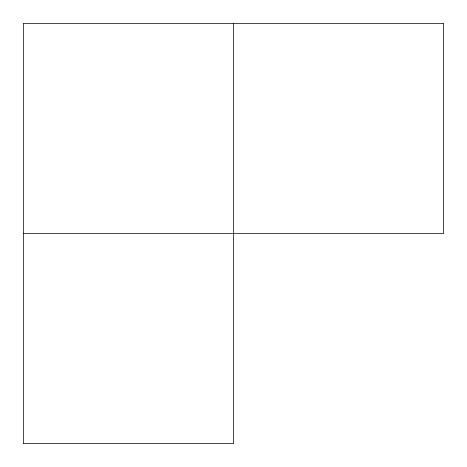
<?xml version="1.0" encoding="UTF-8"?>
<svg xmlns="http://www.w3.org/2000/svg" width="467" height="467" viewBox="0 0 467 467"><rect width="100%" height="100%" fill="white"/><g stroke="black" fill="none" stroke-linecap="round" stroke-linejoin="round"><path stroke-width="0.7" d="M23.35 233.5L443.65 233.5L443.65 23.35L23.35 23.35L23.35 443.65L233.5 443.65L233.5 23.35"/></g></svg>
